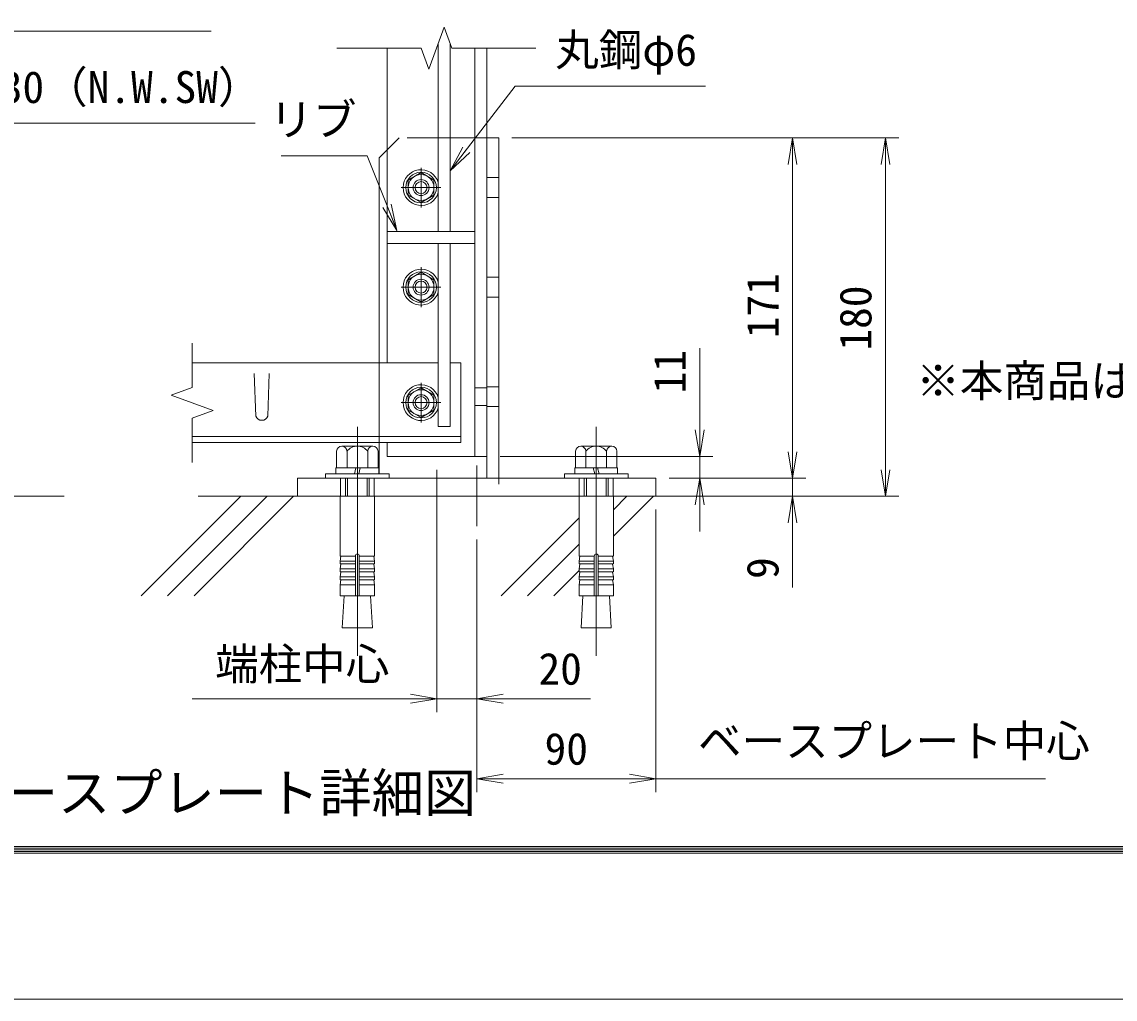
# Model space of a CAD drawing. Units: millimetres, scale not verified, with parts at other scales. Extents: x -4200 to 4200, y -2970 to 2970.
# Drawn here: x -174 to 1473, y -2970 to -1498 of the extents above; entities that cross this region are included whole.
import ezdxf
from ezdxf.enums import TextEntityAlignment as Align

# ---------------------------------------------------------------- set-up
doc = ezdxf.new("R2010")
doc.units = ezdxf.units.MM
doc.header["$LTSCALE"] = 20
doc.linetypes.add('DASHED', pattern=[7.5, 6, -1.5])
doc.linetypes.add('USER1', pattern=[50.8, 31.75, -6.35, 6.35, -6.35])
for name, color, linetype, lineweight in [('0-0_D-TTL', 7, 'Continuous', 9), ('0-1_D-STR1', 1, 'Continuous', 18), ('0-3_D-BMK', 2, 'USER1', 13), ('0-4_D-STR-DIM', 7, 'Continuous', 9), ('0-5_D-STR3', 3, 'Continuous', 13), ('0-6_D-STR-TXT', 7, 'Continuous', 9), ('0-7_0', 7, 'Continuous', 9), ('0-9_D-BGD', 7, 'Continuous', 9), ('0-A_D-DCR-HCH', 7, 'Continuous', 9)]:
    doc.layers.add(name, color=color, linetype=linetype, lineweight=lineweight)
doc.layers.add('0-8_D-TTL-TXT', color=7, linetype='Continuous')
doc.styles.add('ＭＳ ゴシック', font='')
doc.styles.get('ＭＳ ゴシック').set_extended_font_data('MS Gothic')

# ---------------------------------------------------------------- blocks, each defined once
blk = doc.blocks.new('_Open')
at = {"layer": '0-7_0'}
blk.add_line((-20, 3.33), (0, 0), dxfattribs=at)
blk.add_lwpolyline([(-20, -3.33), (0, 0), (-20, 0)], dxfattribs=at)

msp = doc.modelspace()

# ---------------------------------------------------------------- linework, layer by layer
at = {"layer": '0-0_D-TTL', "color": 2, "lineweight": 18}
msp.add_lwpolyline([(-4200, 2970), (4200, 2970), (4200, -2970), (-4200, -2970)], close=True, dxfattribs=at)
at = {"layer": '0-0_D-TTL'}
for points in [[(-3930, 2750), (3930, 2750), (3930, -2750), (-3930, -2750)], [(-3927.5, 2747.5), (3927.5, 2747.5), (3927.5, -2747.5), (-3927.5, -2747.5)], [(-3925, 2745), (3925, 2745), (3925, -2745), (-3925, -2745)], [(-3922.5, 2742.5), (3922.5, 2742.5), (3922.5, -2742.5), (-3922.5, -2742.5)], [(-3920, 2740), (3920, 2740), (3920, -2740), (-3920, -2740)]]:
    msp.add_lwpolyline(points, close=True, dxfattribs=at)
at = {"layer": '0-1_D-STR1'}
for p, q in [((376.37, -1537.38), (376.37, -2011.29)), ((508.37, -2152.29), (508.37, -1537.38)), ((526.37, -2152.29), (526.37, -1537.38)), ((376.37, -1813.29), (508.37, -1813.29)), ((376.37, -1831.29), (508.37, -1831.29)), ((82.54, -2048.59), (82.54, -1981.68)), ((82.54, -2011.29), (453.27, -2011.29)), ((471.27, -2011.29), (487.37, -2011.29)), ((487.37, -2131.29), (487.37, -2011.29)), ((178.37, -2091.9), (176.12, -2027.4)), ((196.37, -2091.9), (198.62, -2027.4)), ((82.54, -2161.68), (82.54, -2094.76)), ((82.54, -2122.29), (487.37, -2122.29)), ((82.54, -2131.29), (487.37, -2131.29)), ((376.37, -2131.29), (376.37, -2152.29)), ((526.37, -2152.29), (376.37, -2152.29))]:
    msp.add_line(p, q, dxfattribs=at)
at = {"layer": '0-1_D-STR1', "linetype": 'DASHED'}
for p, q in [((508.37, -2048.79), (526.37, -2048.79)), ((508.37, -2075.79), (526.37, -2075.79))]:
    msp.add_line(p, q, dxfattribs=at)
at = {"layer": '0-1_D-STR1'}
msp.add_lwpolyline([(82.54, -2094.76), (114.25, -2083.22), (50.82, -2060.14), (82.54, -2048.59)], dxfattribs=at)
msp.add_arc((187.37, -2088.15), 9.75, 202.61986, 337.38014, dxfattribs=at)
at = {"layer": '0-3_D-BMK'}
for p, q in [((427.37, -1717.29), (427.37, -1777.29)), ((457.37, -1747.29), (397.37, -1747.29)), ((427.37, -1867.29), (427.37, -1927.29)), ((457.37, -1897.29), (397.37, -1897.29)), ((427.37, -2041.28), (427.37, -2101.28)), ((457.37, -2071.29), (397.37, -2071.29)), ((331.37, -2107.57), (331.37, -2452.56)), ((691.37, -2107.57), (691.37, -2452.56)), ((511.37, -2257.29), (511.37, -2166.06))]:
    msp.add_line(p, q, dxfattribs=at)
at = {"layer": '0-4_D-STR-DIM'}
for p, q in [((462.12, -1505.66), (439.03, -1569.09)), ((473.66, -1537.38), (462.12, -1505.66)), ((300.57, -1537.38), (427.49, -1537.38)), ((439.03, -1569.09), (427.49, -1537.38)), ((473.66, -1537.38), (600.57, -1537.38)), ((564.37, -1672.29), (1007.25, -1672.29)), ((564.37, -1672.29), (1147.25, -1672.29)), ((987.25, -1712.29), (987.25, -2145.29)), ((1127.25, -1712.29), (1127.25, -2172.29)), ((847.25, -2112.29), (847.25, -1989.14)), ((987.25, -2145.29), (987.25, -2105.29)), ((546.37, -2152.29), (867.25, -2152.29)), ((847.25, -2185.29), (847.25, -2152.29)), ((451.37, -2172.29), (451.37, -2537.41)), ((451.37, -2172.29), (451.37, -2537.41)), ((801.37, -2185.29), (1007.25, -2185.29)), ((801.37, -2185.29), (1007.25, -2185.29)), ((801.37, -2185.29), (867.25, -2185.29)), ((987.25, -2185.29), (987.25, -2212.29)), ((684.37, -2212.29), (1147.25, -2212.29)), ((756.37, -2212.29), (1007.25, -2212.29)), ((781.37, -2232.29), (781.37, -2657.95)), ((847.25, -2225.29), (847.25, -2265.29)), ((987.25, -2252.29), (987.25, -2349.67)), ((511.37, -2277.29), (511.37, -2537.41)), ((511.37, -2277.29), (511.37, -2657.95)), ((411.37, -2517.41), (82.54, -2517.41)), ((411.37, -2517.41), (371.37, -2517.41)), ((451.37, -2517.41), (511.37, -2517.41)), ((551.37, -2517.41), (682.76, -2517.41)), ((741.37, -2637.95), (551.37, -2637.95)), ((1368.32, -2637.95), (781.37, -2637.95))]:
    msp.add_line(p, q, dxfattribs=at)
at = {"layer": '0-5_D-STR3'}
for p, q in [((453.27, -1813.29), (453.27, -1529.96)), ((471.27, -1813.29), (471.27, -1530.82)), ((526.37, -2185.29), (526.37, -1672.29)), ((544.37, -1672.29), (526.37, -1672.29)), ((544.37, -2194.29), (544.37, -1672.29)), ((376.37, -1690.29), (364.37, -1702.29)), ((364.37, -2011.29), (364.37, -1702.29)), ((427.37, -1724.79), (407.87, -1736.02)), ((427.37, -1724.79), (446.87, -1736.02)), ((407.87, -1736.02), (407.87, -1758.57)), ((446.87, -1736.02), (446.87, -1758.57)), ((427.37, -1769.79), (407.87, -1758.57)), ((427.37, -1769.79), (446.87, -1758.57)), ((471.27, -2107.29), (471.27, -1831.29)), ((427.37, -1874.79), (407.87, -1886.02)), ((427.37, -1874.79), (446.87, -1886.02)), ((407.87, -1886.02), (407.87, -1908.57)), ((446.87, -1886.02), (446.87, -1908.57)), ((427.37, -1919.79), (407.87, -1908.57)), ((427.37, -1919.79), (446.87, -1908.57)), ((427.37, -2048.79), (407.87, -2060.01)), ((427.37, -2048.79), (446.87, -2060.01)), ((407.87, -2060.01), (407.87, -2082.56)), ((446.87, -2060.01), (446.87, -2082.56)), ((427.37, -2093.79), (407.87, -2082.56)), ((427.37, -2093.79), (446.87, -2082.56)), ((364.37, -2178.39), (364.37, -2131.29)), ((357.32, -2212.29), (305.42, -2212.29)), ((665.42, -2212.29), (717.32, -2212.29))]:
    msp.add_line(p, q, dxfattribs=at)
at = {"layer": '0-5_D-STR3', "linetype": 'DASHED'}
for p, q in [((394.37, -1672.29), (376.37, -1690.29)), ((526.37, -1672.29), (394.37, -1672.29)), ((544.37, -1732.29), (526.37, -1732.29)), ((544.37, -1762.29), (526.37, -1762.29)), ((544.37, -1882.29), (526.37, -1882.29)), ((544.37, -1912.29), (526.37, -1912.29)), ((364.37, -2131.29), (364.37, -2011.29)), ((544.37, -2047.29), (526.37, -2047.29)), ((544.37, -2077.29), (526.37, -2077.29)), ((305.87, -2212.29), (305.87, -2185.29)), ((356.91, -2212.29), (356.91, -2185.29)), ((665.84, -2212.29), (665.84, -2185.29)), ((716.87, -2212.29), (716.87, -2185.29))]:
    msp.add_line(p, q, dxfattribs=at)
at = {"layer": '0-5_D-STR3', "lineweight": 18}
for p, q in [((307.99, -2136.99), (354.76, -2136.99)), ((349.37, -2136.99), (313.37, -2136.99)), ((714.76, -2136.99), (667.99, -2136.99)), ((673.37, -2136.99), (709.37, -2136.99)), ((300.2, -2169.39), (300.2, -2144.49)), ((315.79, -2169.39), (315.79, -2144.49)), ((346.96, -2169.39), (346.96, -2144.49)), ((362.55, -2144.49), (362.55, -2169.39)), ((660.2, -2144.49), (660.2, -2169.39)), ((675.79, -2169.39), (675.79, -2144.49)), ((706.96, -2169.39), (706.96, -2144.49)), ((722.55, -2169.39), (722.55, -2144.49)), ((299.12, -2169.39), (363.62, -2169.39)), ((299.12, -2178.39), (299.12, -2169.39)), ((362.55, -2169.39), (300.2, -2169.39)), ((326.87, -2178.39), (329.29, -2169.39)), ((335.87, -2169.39), (333.46, -2178.39)), ((363.62, -2169.39), (363.62, -2178.39)), ((723.62, -2169.39), (659.12, -2169.39)), ((659.12, -2169.39), (659.12, -2178.39)), ((660.2, -2169.39), (722.55, -2169.39)), ((686.87, -2169.39), (689.29, -2178.39)), ((695.87, -2178.39), (693.46, -2169.39)), ((723.62, -2178.39), (723.62, -2169.39)), ((283.37, -2185.29), (283.37, -2178.39)), ((283.37, -2178.39), (379.37, -2178.39)), ((379.37, -2185.29), (283.37, -2185.29)), ((363.62, -2178.39), (299.12, -2178.39)), ((313.36, -2212.29), (313.36, -2185.29)), ((316.6, -2212.29), (316.6, -2185.29)), ((346.12, -2212.29), (346.12, -2185.29)), ((349.36, -2185.29), (349.36, -2212.29)), ((379.37, -2178.39), (379.37, -2185.29)), ((643.37, -2178.39), (643.37, -2185.29)), ((739.37, -2178.39), (643.37, -2178.39)), ((643.37, -2185.29), (739.37, -2185.29)), ((659.12, -2178.39), (723.62, -2178.39)), ((673.38, -2185.29), (673.38, -2212.29)), ((676.62, -2212.29), (676.62, -2185.29)), ((706.14, -2212.29), (706.14, -2185.29)), ((709.38, -2212.29), (709.38, -2185.29)), ((739.37, -2185.29), (739.37, -2178.39)), ((305.42, -2212.29), (305.42, -2302.4)), ((357.32, -2212.29), (357.32, -2302.4)), ((665.42, -2212.29), (665.42, -2302.4)), ((717.32, -2212.29), (717.32, -2302.4)), ((328.37, -2302.4), (305.42, -2302.4)), ((305.42, -2309.9), (306.73, -2302.51)), ((328.37, -2302.4), (328.37, -2362.29)), ((334.37, -2302.4), (334.37, -2362.29)), ((334.37, -2302.4), (357.32, -2302.4)), ((357.32, -2309.9), (356.02, -2302.51)), ((688.37, -2302.4), (665.42, -2302.4)), ((665.42, -2309.9), (666.73, -2302.51)), ((688.37, -2302.4), (688.37, -2362.29)), ((694.37, -2302.4), (717.32, -2302.4)), ((694.37, -2302.4), (694.37, -2362.29)), ((717.32, -2309.9), (716.02, -2302.51)), ((305.42, -2309.9), (328.37, -2309.9)), ((305.42, -2309.9), (305.42, -2314.4)), ((305.42, -2314.4), (328.37, -2314.4)), ((305.42, -2321.9), (306.73, -2314.51)), ((305.42, -2321.9), (328.37, -2321.9)), ((305.42, -2321.9), (305.42, -2326.4)), ((357.32, -2309.9), (334.37, -2309.9)), ((357.32, -2314.4), (334.37, -2314.4)), ((357.32, -2321.9), (334.37, -2321.9)), ((357.32, -2321.9), (356.02, -2314.51)), ((357.32, -2309.9), (357.32, -2314.4)), ((357.32, -2321.9), (357.32, -2326.4)), ((665.42, -2309.9), (688.37, -2309.9)), ((665.42, -2309.9), (665.42, -2314.4)), ((665.42, -2314.4), (688.37, -2314.4)), ((665.42, -2321.9), (666.73, -2314.51)), ((665.42, -2321.9), (688.37, -2321.9)), ((665.42, -2321.9), (665.42, -2326.4)), ((717.32, -2309.9), (694.37, -2309.9)), ((717.32, -2314.4), (694.37, -2314.4)), ((717.32, -2321.9), (694.37, -2321.9)), ((717.32, -2321.9), (716.02, -2314.51)), ((717.32, -2309.9), (717.32, -2314.4)), ((717.32, -2321.9), (717.32, -2326.4)), ((305.42, -2326.4), (328.37, -2326.4)), ((305.42, -2333.9), (306.73, -2326.51)), ((305.42, -2333.9), (328.37, -2333.9)), ((305.42, -2333.9), (305.42, -2338.4)), ((305.42, -2338.4), (328.37, -2338.4)), ((305.42, -2345.79), (306.73, -2338.4)), ((357.32, -2326.4), (334.37, -2326.4)), ((357.32, -2333.9), (334.37, -2333.9)), ((357.32, -2338.4), (334.37, -2338.4)), ((357.32, -2333.9), (356.02, -2326.51)), ((357.32, -2345.79), (356.02, -2338.4)), ((357.32, -2333.9), (357.32, -2338.4)), ((665.42, -2326.4), (688.37, -2326.4)), ((665.42, -2333.9), (666.73, -2326.51)), ((665.42, -2333.9), (688.37, -2333.9)), ((665.42, -2333.9), (665.42, -2338.4)), ((665.42, -2345.79), (666.73, -2338.4)), ((665.42, -2338.4), (688.37, -2338.4)), ((717.32, -2326.4), (694.37, -2326.4)), ((717.32, -2333.9), (694.37, -2333.9)), ((717.32, -2338.4), (694.37, -2338.4)), ((717.32, -2333.9), (716.02, -2326.51)), ((717.32, -2345.79), (716.02, -2338.4)), ((717.32, -2333.9), (717.32, -2338.4)), ((305.42, -2345.79), (328.37, -2345.79)), ((305.42, -2345.79), (305.42, -2362.29)), ((357.32, -2345.79), (334.37, -2345.79)), ((357.32, -2345.79), (357.32, -2362.29)), ((665.42, -2345.79), (688.37, -2345.79)), ((665.42, -2345.79), (665.42, -2362.29)), ((717.32, -2345.79), (694.37, -2345.79)), ((717.32, -2345.79), (717.32, -2362.29)), ((357.32, -2362.29), (305.42, -2362.29)), ((311.38, -2362.29), (308.64, -2410.59)), ((351.37, -2362.29), (354.11, -2410.59)), ((665.42, -2362.29), (717.32, -2362.29)), ((671.38, -2362.29), (668.64, -2410.59)), ((711.37, -2362.29), (714.11, -2410.59)), ((308.64, -2410.59), (354.11, -2410.59)), ((714.11, -2410.59), (668.64, -2410.59))]:
    msp.add_line(p, q, dxfattribs=at)
at = {"layer": '0-5_D-STR3'}
msp.add_lwpolyline([(471.27, -2107.29), (453.27, -2107.29), (453.27, -1831.29)], dxfattribs=at)
msp.add_lwpolyline([(781.37, -2212.29), (241.37, -2212.29), (241.37, -2185.29), (781.37, -2185.29)], close=True, dxfattribs=at)
for centre, radius in [((427.37, -1747.29), 23.1), ((427.37, -1747.29), 19.5), ((427.37, -1747.29), 12), ((427.37, -1747.29), 9), ((427.37, -1897.29), 23.1), ((427.37, -1897.29), 19.5), ((427.37, -1897.29), 12), ((427.37, -1897.29), 9), ((427.37, -2071.29), 23.1), ((427.37, -2071.29), 19.5), ((427.37, -2071.29), 12), ((427.37, -2071.29), 9)]:
    msp.add_circle(centre, radius, dxfattribs=at)
for centre in [(427.37, -1747.29), (427.37, -1897.29), (427.37, -2071.29)]:
    msp.add_arc(centre, 27, 16.41624, 343.58376, dxfattribs=at)
at = {"layer": '0-5_D-STR3', "lineweight": 18}
for centre, radius, start, end in [((307.99, -2144.79), 7.8, 2.20423, 177.79577), ((331.37, -2156.94), 19.95, 38.61324, 141.38676), ((354.76, -2144.79), 7.8, 2.20423, 177.79577), ((667.99, -2144.79), 7.8, 2.20423, 177.79577), ((691.37, -2156.94), 19.95, 38.61324, 141.38676), ((714.76, -2144.79), 7.8, 2.20423, 177.79577), ((331.37, -2302.4), 3, 0, 180), ((691.37, -2302.4), 3, 0, 180)]:
    msp.add_arc(centre, radius, start, end, dxfattribs=at)
at = {"layer": '0-6_D-STR-TXT'}
for points in [[(111.23, -1511.8), (-324.1, -1511.8), (-443.87, -1617.13)], [(856.24, -1594.3), (569.02, -1594.3), (472.49, -1720.44)], [(177.29, -1650.33), (-367.99, -1650.33), (-531.4, -1734.38)], [(216.33, -1699.2), (346.35, -1699.2), (390.21, -1810.03)]]:
    msp.add_lwpolyline(points, dxfattribs=at)
at = {"layer": '0-9_D-BGD'}
for p, q in [((-867.72, -2212.29), (-110.28, -2212.29)), ((91.37, -2212.29), (998.19, -2212.29))]:
    msp.add_line(p, q, dxfattribs=at)
at = {"layer": '0-A_D-DCR-HCH'}
for p, q in [((5.69, -2362.29), (155.69, -2212.29)), ((45.47, -2362.29), (195.47, -2212.29)), ((85.24, -2362.29), (235.24, -2212.29)), ((717.32, -2272.42), (777.46, -2212.29)), ((717.32, -2232.65), (737.68, -2212.29)), ((547.91, -2362.29), (665.42, -2244.77)), ((587.69, -2362.29), (665.42, -2284.55)), ((627.46, -2362.29), (665.42, -2324.32))]:
    msp.add_line(p, q, dxfattribs=at)

# ---------------------------------------------------------------- block references
at = {"layer": '0-4_D-STR-DIM', "xscale": 2, "yscale": 2}
for p, rotation in [((987.25, -1672.29), 90), ((1127.25, -1672.29), 90), ((847.25, -2152.29), 270), ((987.25, -2185.29), 270), ((987.25, -2185.29), 270), ((1127.25, -2212.29), 270), ((847.25, -2185.29), 90), ((987.25, -2212.29), 90), ((511.37, -2517.41), 180), ((511.37, -2637.95), 180)]:
    msp.add_blockref('_Open', p, dxfattribs=dict(at, rotation=rotation))
for p in [(451.37, -2517.41), (451.37, -2517.41), (781.37, -2637.95)]:
    msp.add_blockref('_Open', p, dxfattribs=at)
at = {"layer": '0-6_D-STR-TXT', "xscale": 2, "yscale": 2}
for p, rotation in [((471.27, -1722.02), 232.57397), ((390.95, -1811.89), 291.591)]:
    msp.add_blockref('_Open', p, dxfattribs=dict(at, rotation=rotation))

# ---------------------------------------------------------------- texts
at = {"layer": '0-4_D-STR-DIM', "style": 'ＭＳ ゴシック'}
for s, p in [('171', (980.5, -1974.36)), ('180', (1120.5, -1992.94)), ('11', (840.5, -2057.44)), ('9', (980.5, -2336.95))]:
    msp.add_text(s, height=48.09, rotation=90, dxfattribs=at).set_placement(p, align=Align.BOTTOM_LEFT)
for s, p in [('端柱中心', (117.11, -2503.55)), ('20', (604.32, -2510.66)), ('90', (613.5, -2631.2))]:
    msp.add_text(s, height=48.09, dxfattribs=at).set_placement(p, align=Align.BOTTOM_LEFT)
at = {"layer": '0-6_D-STR-TXT', "style": 'ＭＳ ゴシック'}
for s, p in [('丸鋼φ6', (629.61, -1578.28)), ('3-M8x30（N.W.SW）', (-369.59, -1634.32)), ('リブ', (198.96, -1683.19)), ('ベースプレート中心', (844.69, -2619.5))]:
    msp.add_text(s, height=48.09, dxfattribs=at).set_placement(p, align=Align.BOTTOM_LEFT)
at = {"layer": '0-8_D-TTL-TXT', "style": 'ＭＳ ゴシック'}
for s, height, p in [('※本商品はGLへの設置を基準としております。他の条件でご使用の際は別途ご相談ください。', 48.09, (1173.69, -2076.77)), ('左端柱（端柱B）後付ベースプレート詳細図', 57.77, (-1025.93, -2705.48))]:
    msp.add_text(s, height=height, dxfattribs=at).set_placement(p, align=Align.BOTTOM_LEFT)

doc.saveas('drawing.dxf')
